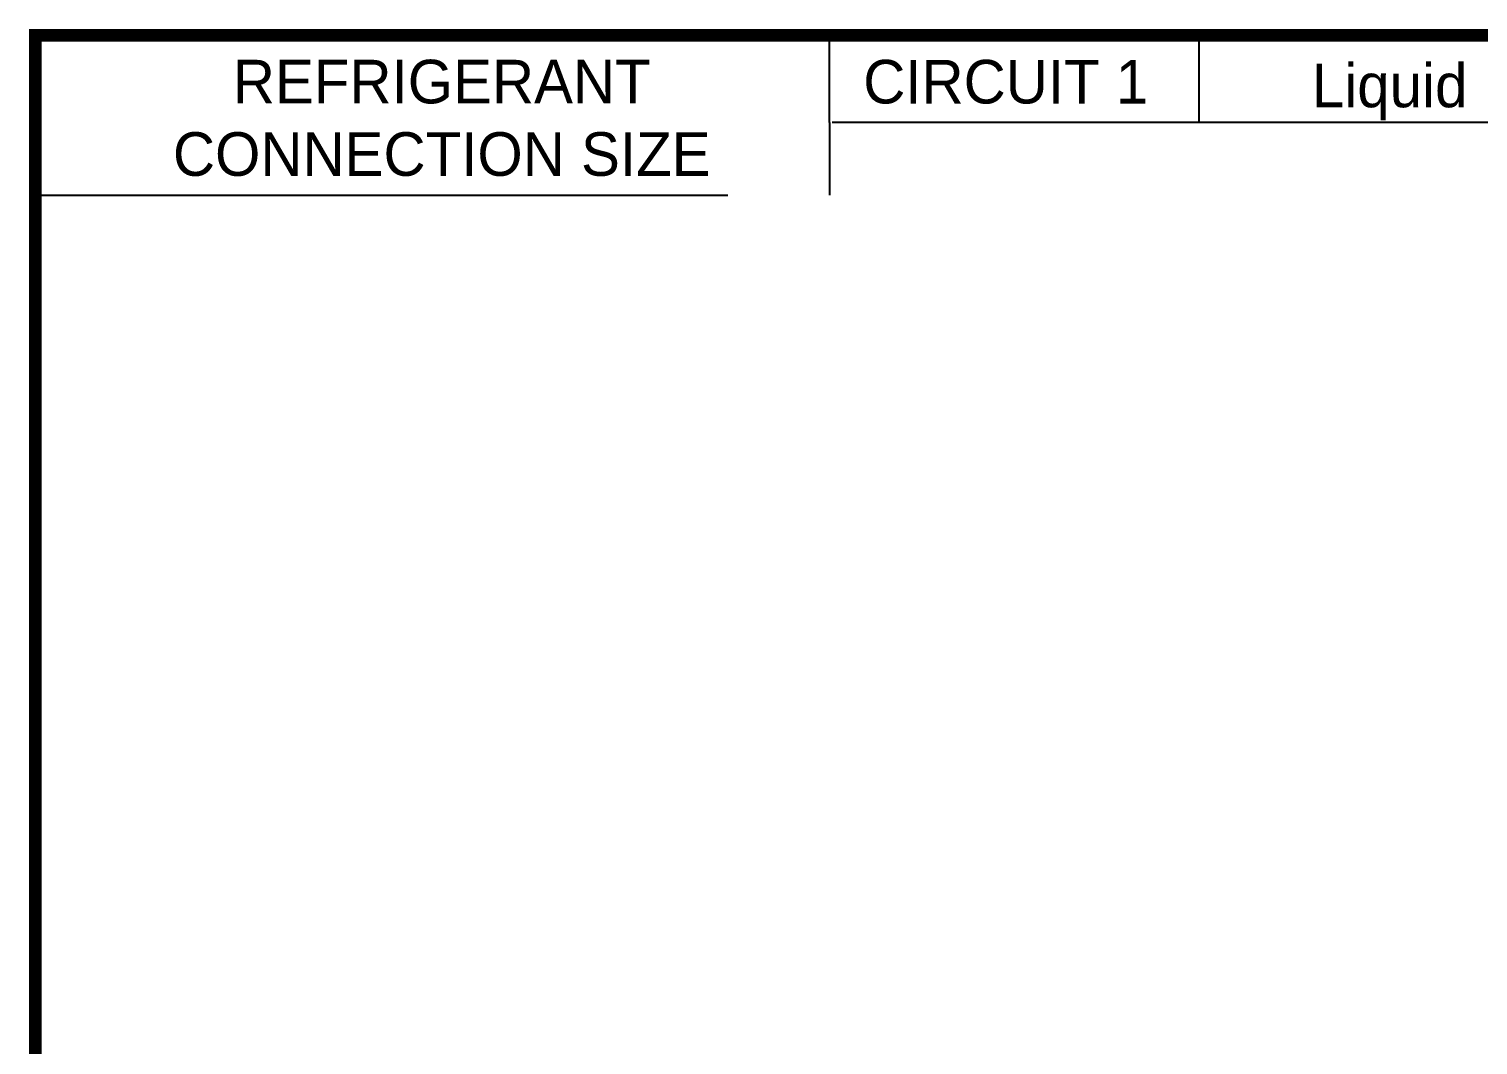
# Model space of a CAD drawing. Extents: x 5 to 331, y -33 to 175.
# Drawn here: x 18.9 to 105.3, y 104.9 to 165.4 of the extents above; entities that cross this region are included whole.
import ezdxf
from ezdxf.enums import TextEntityAlignment as Align

# ---------------------------------------------------------------- set-up
doc = ezdxf.new("R2010")
doc.units = 0
doc.header["$MEASUREMENT"] = 0
doc.layers.get('0').update_dxf_attribs({"linetype": 'CONTINUOUS'})
doc.layers.add('C1RC', color=7, linetype='CONTINUOUS')

msp = doc.modelspace()

# ---------------------------------------------------------------- linework, layer by layer
at = {"const_width": 0.75589}
msp.add_lwpolyline([(19.23947, -23.91297), (321.59427, -23.91297), (321.59427, 165.05878), (19.23947, 165.05878), (19.23947, -23.91297)], dxfattribs=at)
at = {"layer": 'C1RC'}
for p, q in [((66.60261, 159.86668), (66.60261, 165.07537)), ((88.65309, 159.85884), (88.65309, 165.06753)), ((19.23947, 155.53505), (19.23947, 165.05878)), ((19.23947, 165.05878), (66.60261, 165.04978)), ((66.60261, 159.86668), (66.60261, 155.53505)), ((147.7223, 159.85884), (66.76951, 159.85884)), ((19.23947, 155.53505), (60.54838, 155.5272))]:
    msp.add_line(p, q, dxfattribs=at)

# ---------------------------------------------------------------- texts
for s, p in [('REFRIGERANT', (43.47976, 161.00249)), ('CIRCUIT 1', (77.11522, 160.99644)), ('CONNECTION SIZE', (43.47976, 156.68591))]:
    msp.add_text(s, height=2.599974, dxfattribs=at).set_placement(p, align=Align.CENTER)
msp.add_text('Liquid Line', height=2.599974, dxfattribs=at).set_placement((95.37173, 159.99351), align=Align.BOTTOM_LEFT)

doc.saveas('drawing.dxf')
